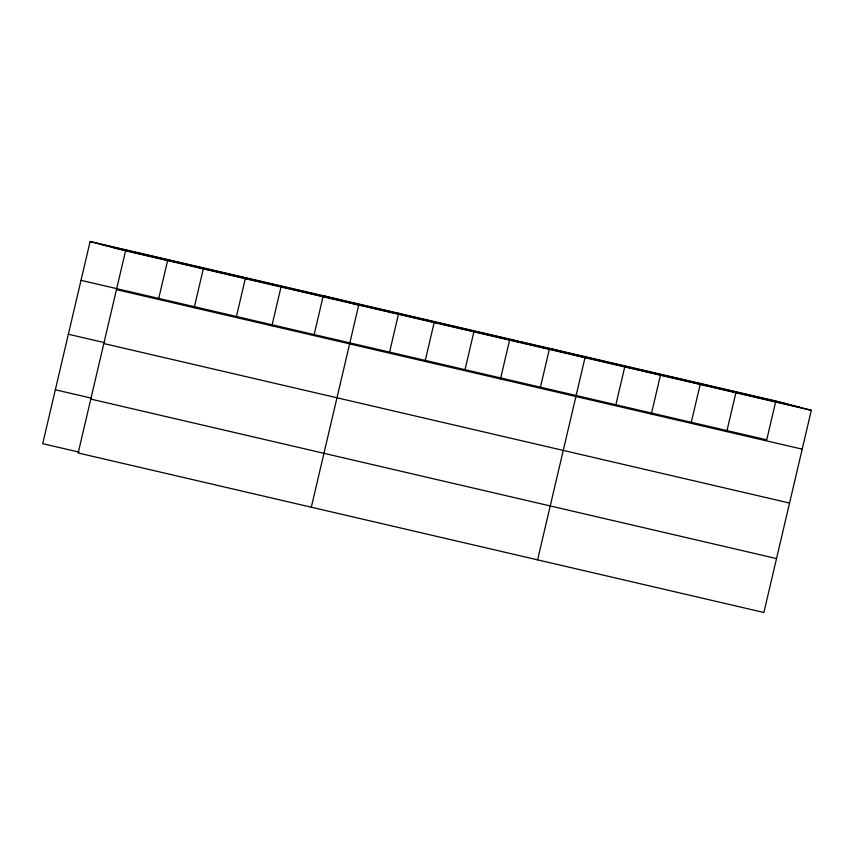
<?xml version="1.0" encoding="UTF-8"?>
<svg xmlns="http://www.w3.org/2000/svg" width="854" height="854" viewBox="0 0 854 854"><rect width="100%" height="100%" fill="white"/><g stroke="black" fill="none" stroke-linecap="round" stroke-linejoin="round"><path stroke-width="1.28" d="M90.118 241.511L125.57 250.82L78.162 452.983L763.882 612.489L811.3 410.326L775.838 401.017L90.118 241.511L42.7 443.674L78.963 452.108M158.727 298.409L167.832 259.595M194.189 307.728L203.295 268.903M236.441 316.492L245.546 277.667M271.903 325.801L281.009 286.976M314.155 334.565L323.26 295.74L358.723 305.059L311.304 507.212M389.584 352.115L398.69 313.29M425.046 361.423L434.152 322.598M465.014 369.654L474.119 330.84M500.476 378.973L509.582 340.148M540.443 387.204L549.549 348.379L585.011 357.687L537.593 559.85M615.873 404.743L624.979 365.928M651.335 414.062L660.441 375.237M691.302 422.292L700.408 383.467M726.765 431.601L735.87 392.776M775.838 401.017L766.732 439.842L81.013 280.336M101.818 244.586L787.548 404.091M113.87 247.756L799.6 407.251M125.57 250.82L811.3 410.326M116.464 289.645L802.194 449.151M68.363 334.234L104.636 342.678M103.825 343.554L789.555 503.049M55.339 389.776L91.613 398.21M90.802 399.085L776.532 558.58"/></g></svg>
